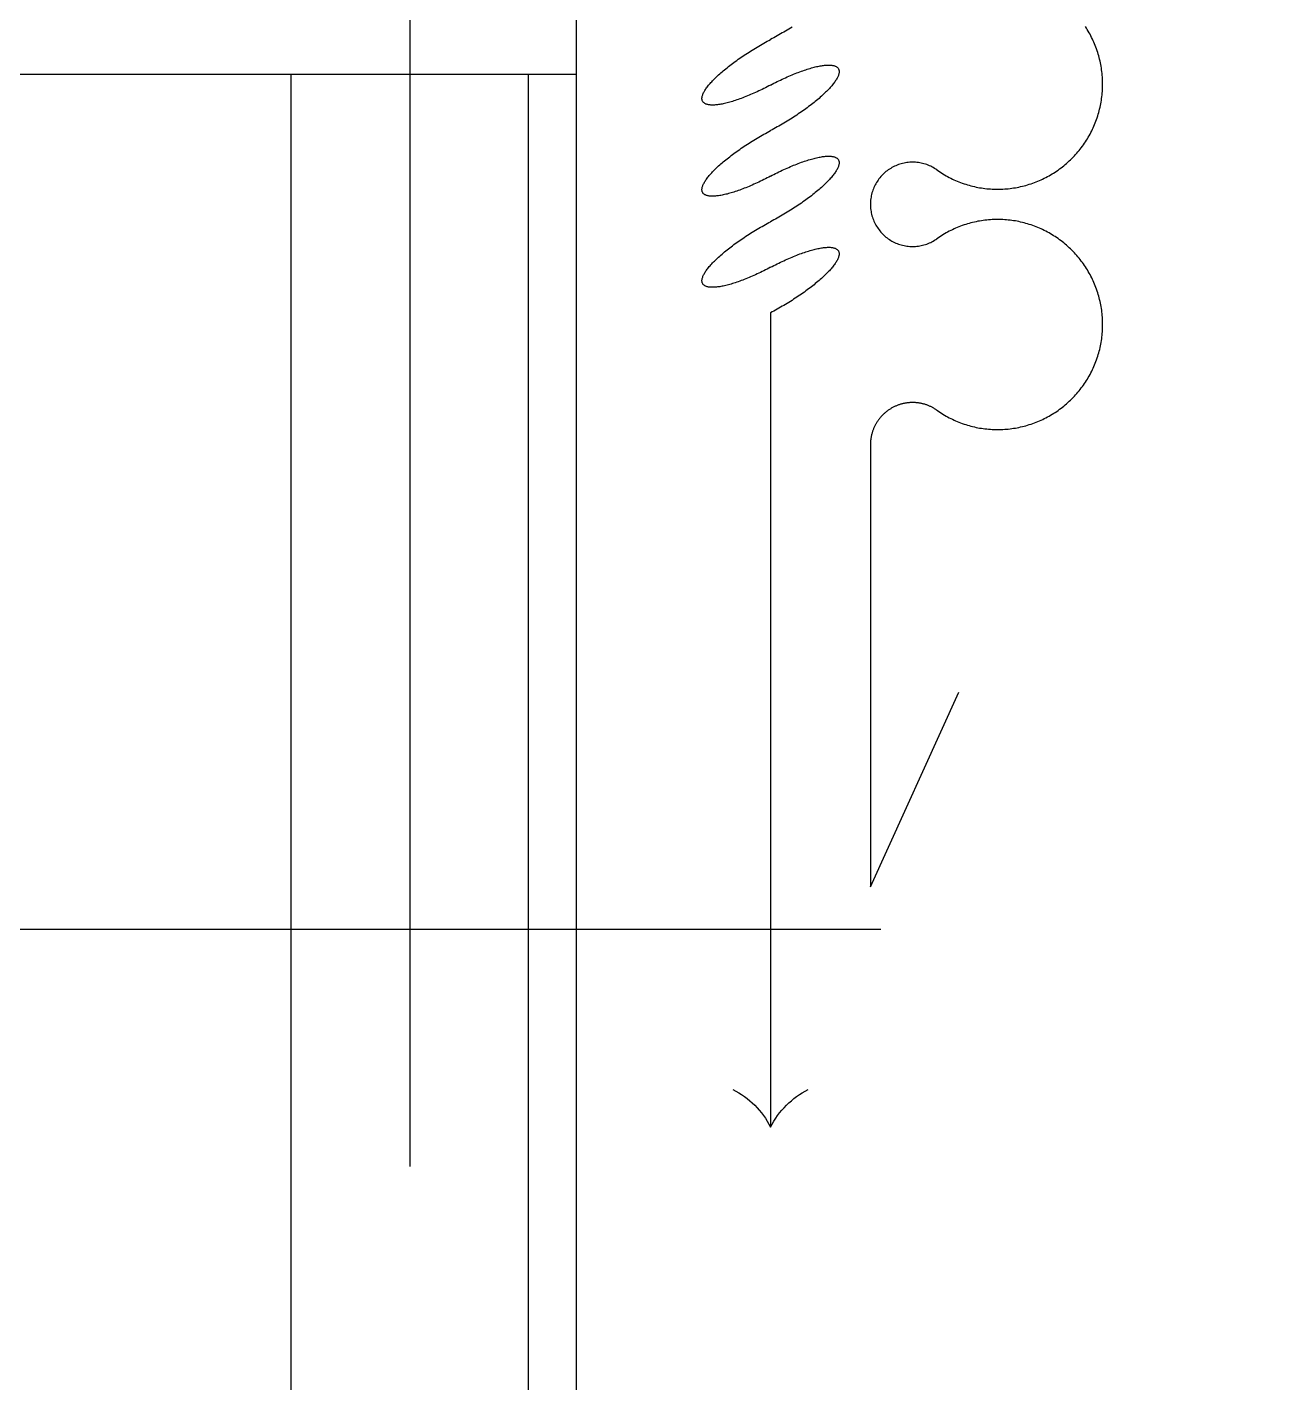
# Model space of a CAD drawing. Header units: millimetres. Extents: x -187744 to 2148, y -49419 to 6550.
# Drawn here: x -8996 to -8732.3, y -12507.1 to -12221.5 of the extents above; entities that cross this region are included whole.
import ezdxf
from ezdxf.enums import TextEntityAlignment as Align

# ---------------------------------------------------------------- set-up
doc = ezdxf.new("R2010")
doc.units = ezdxf.units.MM
doc.header["$LTSCALE"] = 1000
doc.header["$MEASUREMENT"] = 0
for name, pattern in [('DASH', [0.35, 0.25, -0.1]), ('DASHED2', [0.375, 0.25, -0.125]), ('M-CENTER', [1.8, 1.2, -0.2, 0.2, -0.2])]:
    doc.linetypes.add(name, pattern=pattern)
for name, color, linetype in [('0w-梁1', 4, 'DASHED2'), ('AXIS_TEXT', 50, 'Continuous'), ('B1建筑尺寸', 7, 'Continuous'), ('DOOR', 60, 'Continuous'), ('DOTE', 138, 'M-CENTER'), ('DS-FINISH', 20, 'Continuous'), ('FC-FLOOR', 138, 'Continuous'), ('FF-FURNA', 40, 'Continuous'), ('RC-FIN', 30, 'Continuous')]:
    doc.layers.add(name, color=color, linetype=linetype)
doc.styles.add('COMPLEX', font='COMPLEX')

# ---------------------------------------------------------------- blocks, each defined once
blk = doc.blocks.new('DRAPES2')
for p, q in [((0, 0), (81.978791, 37.28843)), ((186.315455, 0), (0, 0))]:
    blk.add_line(p, q)
at = {"linetype": 'ByBlock'}
for points in [[(200.81, 27.9994, 0), (200.379, 28.6203, 0), (199.958, 29.2484, 0), (199.549, 29.8837, 0), (199.15, 30.5258, 0), (198.762, 31.1747, 0), (198.385, 31.8301, 0), (198.02, 32.4918, 0), (197.666, 33.1597, 0), (197.324, 33.8335, 0), (196.993, 34.5131, 0), (196.673, 35.1983, 0), (196.366, 35.8887, 0), (196.07, 36.5844, 0), (195.786, 37.285, 0), (195.514, 37.9903, 0), (195.255, 38.7002, 0), (195.007, 39.4144, 0), (194.772, 40.1327, 0), (194.549, 40.855, 0), (194.338, 41.5809, 0), (194.14, 42.3104, 0), (193.954, 43.0431, 0), (193.781, 43.7789, 0), (193.62, 44.5175, 0), (193.472, 45.2588, 0), (193.337, 46.0025, 0), (193.215, 46.7484, 0), (193.105, 47.4963, 0), (193.008, 48.2459, 0), (192.924, 48.9971, 0), (192.852, 49.7496, 0), (192.794, 50.5033, 0), (192.748, 51.2578, 0), (192.716, 52.013, 0), (192.696, 52.7686, 0), (192.689, 53.5245, 0), (192.695, 54.2803, 0), (192.714, 55.036, 0), (192.746, 55.7912, 0), (192.79, 56.5458, 0), (192.848, 57.2995, 0), (192.918, 58.0521, 0), (193.002, 58.8034, 0), (193.098, 59.5531, 0), (193.207, 60.3011, 0), (193.328, 61.0472, 0), (193.463, 61.791, 0), (193.61, 62.5325, 0), (193.77, 63.2713, 0), (193.942, 64.0073, 0), (194.127, 64.7402, 0), (194.324, 65.4699, 0), (194.534, 66.1961, 0), (194.756, 66.9186, 0), (194.991, 67.6372, 0), (195.238, 68.3517, 0), (195.496, 69.0619, 0), (195.767, 69.7675, 0), (196.05, 70.4684, 0), (196.345, 71.1644, 0), (196.652, 71.8553, 0), (196.971, 72.5408, 0), (197.301, 73.2207, 0), (197.643, 73.895, 0), (197.996, 74.5633, 0), (198.36, 75.2254, 0), (198.736, 75.8813, 0), (199.123, 76.5306, 0), (199.521, 77.1732, 0), (199.93, 77.8089, 0), (200.35, 78.4376, 0), (200.78, 79.059, 0), (201.221, 79.6729, 0), (201.673, 80.2792, 0), (202.134, 80.8777, 0), (202.606, 81.4683, 0), (203.088, 82.0507, 0), (203.58, 82.6248, 0), (204.081, 83.1904, 0), (204.592, 83.7474, 0), (205.113, 84.2955, 0), (205.643, 84.8347, 0), (206.181, 85.3648, 0), (206.729, 85.8855, 0), (207.286, 86.3969, 0), (207.851, 86.8986, 0), (208.425, 87.3907, 0), (209.007, 87.8728, 0), (209.598, 88.3449, 0), (210.196, 88.8069, 0), (210.802, 89.2586, 0), (211.416, 89.6999, 0), (212.037, 90.1307, 0), (212.665, 90.5507, 0), (213.301, 90.96, 0), (213.943, 91.3584, 0), (214.592, 91.7457, 0), (215.248, 92.1219, 0), (215.91, 92.4868, 0), (216.578, 92.8404, 0), (217.252, 93.1825, 0), (217.932, 93.513, 0), (218.617, 93.8319, 0), (219.308, 94.1391, 0), (220.004, 94.4343, 0), (220.705, 94.7177, 0), (221.41, 94.9891, 0), (222.12, 95.2483, 0), (222.834, 95.4954, 0), (223.553, 95.7303, 0), (224.275, 95.9529, 0), (225.001, 96.163, 0), (225.731, 96.3608, 0), (226.464, 96.5461, 0), (227.2, 96.7188, 0), (227.938, 96.8789, 0), (228.68, 97.0264, 0), (229.424, 97.1612, 0), (230.17, 97.2833, 0), (230.918, 97.3926, 0), (231.667, 97.4891, 0), (232.419, 97.5728, 0), (233.171, 97.6437, 0), (233.925, 97.7017, 0), (234.679, 97.7468, 0), (235.435, 97.779, 0), (236.19, 97.7984, 0), (236.946, 97.8048, 0)], [(236.946, 97.8048, 0), (237.702, 97.7983, 0), (238.458, 97.7789, 0), (239.213, 97.7465, 0), (239.967, 97.7013, 0), (240.721, 97.6433, 0), (241.473, 97.5723, 0), (242.225, 97.4885, 0), (242.974, 97.3919, 0), (243.722, 97.2825, 0), (244.468, 97.1603, 0), (245.212, 97.0254, 0), (245.953, 96.8779, 0), (246.692, 96.7177, 0), (247.428, 96.5449, 0), (248.161, 96.3595, 0), (248.89, 96.1617, 0), (249.616, 95.9514, 0), (250.339, 95.7288, 0), (251.057, 95.4938, 0), (251.772, 95.2466, 0), (252.482, 94.9873, 0), (253.187, 94.7159, 0), (253.888, 94.4324, 0), (254.584, 94.137, 0), (255.274, 93.8298, 0), (255.96, 93.5109, 0), (256.639, 93.1802, 0), (257.313, 92.8381, 0), (257.981, 92.4844, 0), (258.643, 92.1194, 0), (259.299, 91.7431, 0), (259.948, 91.3557, 0), (260.59, 90.9573, 0), (261.226, 90.548, 0), (261.854, 90.1278, 0), (262.475, 89.697, 0), (263.089, 89.2557, 0), (263.695, 88.8039, 0), (264.293, 88.3418, 0), (264.884, 87.8696, 0), (265.466, 87.3874, 0), (266.039, 86.8953, 0), (266.605, 86.3935, 0), (267.161, 85.8821, 0), (267.709, 85.3613, 0), (268.248, 84.8311, 0), (268.778, 84.2919, 0), (269.298, 83.7437, 0), (269.809, 83.1867, 0), (270.311, 82.621, 0), (270.802, 82.0469, 0), (271.284, 81.4644, 0), (271.756, 80.8738, 0), (272.217, 80.2752, 0), (272.669, 79.6688, 0), (273.11, 79.0548, 0), (273.54, 78.4334, 0), (273.96, 77.8047, 0), (274.368, 77.1689, 0), (274.766, 76.5263, 0), (275.153, 75.8769, 0), (275.529, 75.221, 0), (275.894, 74.5588, 0), (276.247, 73.8905, 0), (276.588, 73.2162, 0), (276.919, 72.5362, 0), (277.237, 71.8507, 0), (277.544, 71.1598, 0), (277.839, 70.4638, 0), (278.121, 69.7628, 0), (278.392, 69.0572, 0), (278.651, 68.347, 0), (278.898, 67.6324, 0), (279.132, 66.9138, 0), (279.354, 66.1913, 0), (279.564, 65.4651, 0), (279.761, 64.7354, 0), (279.946, 64.0024, 0), (280.118, 63.2664, 0), (280.278, 62.5275, 0), (280.425, 61.7861, 0), (280.559, 61.0422, 0), (280.681, 60.2962, 0), (280.79, 59.5482, 0), (280.886, 58.7984, 0), (280.969, 58.0471, 0), (281.039, 57.2945, 0), (281.097, 56.5408, 0), (281.142, 55.7862, 0), (281.173, 55.031, 0), (281.192, 54.2753, 0), (281.198, 53.5194, 0), (281.191, 52.7636, 0), (281.171, 52.0079, 0), (281.139, 51.2528, 0), (281.093, 50.4982, 0), (281.034, 49.7446, 0), (280.963, 48.9921, 0), (280.879, 48.2409, 0), (280.781, 47.4913, 0), (280.672, 46.7434, 0), (280.549, 45.9975, 0), (280.414, 45.2539, 0), (280.266, 44.5126, 0), (280.105, 43.774, 0), (279.932, 43.0382, 0), (279.746, 42.3055, 0), (279.548, 41.5761, 0), (279.337, 40.8502, 0), (279.114, 40.1279, 0), (278.878, 39.4096, 0), (278.631, 38.6955, 0), (278.371, 37.9856, 0), (278.099, 37.2803, 0), (277.815, 36.5797, 0), (277.519, 35.8841, 0), (277.212, 35.1937, 0), (276.892, 34.5086, 0), (276.561, 33.829, 0), (276.219, 33.1552, 0), (275.864, 32.4874, 0), (275.499, 31.8257, 0), (275.122, 31.1703, 0), (274.735, 30.5215, 0), (274.336, 29.8794, 0), (273.926, 29.2442, 0), (273.505, 28.6161, 0), (273.074, 27.9953, 0)], [(302.06, 27.9936, 0), (301.629, 28.6145, 0), (301.208, 29.2427, 0), (300.799, 29.8779, 0), (300.4, 30.5201, 0), (300.012, 31.1689, 0), (299.635, 31.8243, 0), (299.27, 32.4861, 0), (298.916, 33.154, 0), (298.574, 33.8278, 0), (298.243, 34.5074, 0), (297.923, 35.1925, 0), (297.616, 35.883, 0), (297.32, 36.5786, 0), (297.036, 37.2792, 0), (296.764, 37.9846, 0), (296.505, 38.6944, 0), (296.257, 39.4086, 0), (296.022, 40.127, 0), (295.799, 40.8492, 0), (295.588, 41.5752, 0), (295.39, 42.3046, 0), (295.204, 43.0373, 0), (295.031, 43.7731, 0), (294.87, 44.5118, 0), (294.722, 45.253, 0), (294.587, 45.9967, 0), (294.465, 46.7426, 0), (294.355, 47.4905, 0), (294.258, 48.2402, 0), (294.174, 48.9914, 0), (294.102, 49.7439, 0), (294.044, 50.4975, 0), (293.998, 51.252, 0), (293.966, 52.0072, 0), (293.946, 52.7628, 0), (293.939, 53.5187, 0), (293.945, 54.2746, 0), (293.964, 55.0302, 0), (293.996, 55.7855, 0), (294.04, 56.54, 0), (294.098, 57.2937, 0), (294.168, 58.0463, 0), (294.252, 58.7976, 0), (294.348, 59.5474, 0), (294.457, 60.2954, 0), (294.578, 61.0414, 0), (294.713, 61.7853, 0), (294.86, 62.5267, 0), (295.02, 63.2655, 0), (295.192, 64.0015, 0), (295.377, 64.7345, 0), (295.574, 65.4641, 0), (295.784, 66.1903, 0), (296.006, 66.9128, 0), (296.241, 67.6314, 0), (296.488, 68.3459, 0), (296.746, 69.0561, 0), (297.017, 69.7618, 0), (297.3, 70.4627, 0), (297.595, 71.1587, 0), (297.902, 71.8495, 0), (298.221, 72.535, 0), (298.551, 73.215, 0), (298.893, 73.8892, 0), (299.246, 74.5575, 0), (299.61, 75.2197, 0), (299.986, 75.8755, 0), (300.373, 76.5248, 0), (300.771, 77.1674, 0), (301.18, 77.8032, 0), (301.6, 78.4318, 0), (302.03, 79.0532, 0), (302.471, 79.6671, 0), (302.923, 80.2735, 0), (303.384, 80.872, 0), (303.856, 81.4625, 0), (304.338, 82.0449, 0), (304.83, 82.619, 0), (305.331, 83.1846, 0), (305.842, 83.7416, 0), (306.363, 84.2898, 0), (306.893, 84.8289, 0), (307.431, 85.359, 0), (307.979, 85.8798, 0), (308.536, 86.3911, 0), (309.101, 86.8929, 0), (309.675, 87.3849, 0), (310.257, 87.867, 0), (310.848, 88.3392, 0), (311.446, 88.8012, 0), (312.052, 89.2529, 0), (312.666, 89.6942, 0), (313.287, 90.1249, 0), (313.915, 90.545, 0), (314.551, 90.9542, 0), (315.193, 91.3526, 0), (315.842, 91.7399, 0), (316.498, 92.1161, 0), (317.16, 92.481, 0), (317.828, 92.8346, 0), (318.502, 93.1767, 0), (319.182, 93.5073, 0), (319.867, 93.8262, 0), (320.558, 94.1333, 0), (321.254, 94.4286, 0), (321.955, 94.712, 0), (322.66, 94.9833, 0), (323.37, 95.2426, 0), (324.084, 95.4897, 0), (324.803, 95.7245, 0), (325.525, 95.9471, 0), (326.251, 96.1573, 0), (326.981, 96.355, 0), (327.714, 96.5403, 0), (328.45, 96.713, 0), (329.188, 96.8731, 0), (329.93, 97.0206, 0), (330.674, 97.1554, 0), (331.42, 97.2775, 0), (332.168, 97.3868, 0), (332.917, 97.4834, 0), (333.669, 97.5671, 0), (334.421, 97.6379, 0), (335.175, 97.6959, 0), (335.929, 97.741, 0), (336.685, 97.7733, 0), (337.44, 97.7926, 0), (338.196, 97.799, 0)], [(338.196, 97.799, 0), (338.952, 97.7925, 0), (339.708, 97.7731, 0), (340.463, 97.7408, 0), (341.217, 97.6956, 0), (341.971, 97.6375, 0), (342.723, 97.5665, 0), (343.475, 97.4827, 0), (344.224, 97.3861, 0), (344.972, 97.2767, 0), (345.718, 97.1546, 0), (346.462, 97.0197, 0), (347.203, 96.8721, 0), (347.942, 96.7119, 0), (348.678, 96.5391, 0), (349.411, 96.3538, 0), (350.14, 96.1559, 0), (350.866, 95.9457, 0), (351.589, 95.723, 0), (352.307, 95.4881, 0), (353.022, 95.2409, 0), (353.732, 94.9815, 0), (354.437, 94.7101, 0), (355.138, 94.4267, 0), (355.834, 94.1313, 0), (356.524, 93.8241, 0), (357.21, 93.5051, 0), (357.889, 93.1745, 0), (358.563, 92.8323, 0), (359.231, 92.4787, 0), (359.893, 92.1136, 0), (360.549, 91.7374, 0), (361.198, 91.35, 0), (361.84, 90.9516, 0), (362.476, 90.5422, 0)], [(200.81, 27.9994, 0), (200.983, 27.7503, 0), (201.151, 27.4984, 0), (201.316, 27.2436, 0), (201.476, 26.986, 0), (201.631, 26.7257, 0), (201.782, 26.4628, 0), (201.929, 26.1974, 0), (202.071, 25.9295, 0), (202.208, 25.6592, 0), (202.341, 25.3867, 0), (202.469, 25.1118, 0), (202.592, 24.8349, 0), (202.711, 24.5559, 0), (202.825, 24.2748, 0), (202.934, 23.9919, 0), (203.038, 23.7072, 0), (203.137, 23.4207, 0), (203.232, 23.1326, 0), (203.321, 22.8429, 0), (203.406, 22.5517, 0), (203.485, 22.2591, 0), (203.56, 21.9652, 0), (203.629, 21.6701, 0), (203.694, 21.3738, 0), (203.753, 21.0765, 0), (203.807, 20.7782, 0), (203.856, 20.479, 0), (203.9, 20.179, 0), (203.939, 19.8784, 0), (203.973, 19.577, 0), (204.002, 19.2752, 0), (204.025, 18.9729, 0), (204.043, 18.6703, 0), (204.057, 18.3674, 0), (204.065, 18.0643, 0), (204.067, 17.7611, 0), (204.065, 17.4579, 0), (204.057, 17.1548, 0), (204.045, 16.8519, 0), (204.027, 16.5492, 0), (204.003, 16.2469, 0), (203.975, 15.945, 0), (203.942, 15.6437, 0), (203.903, 15.343, 0), (203.86, 15.0429, 0), (203.811, 14.7437, 0), (203.757, 14.4453, 0), (203.698, 14.1479, 0), (203.634, 13.8516, 0), (203.565, 13.5564, 0), (203.49, 13.2624, 0), (203.411, 12.9697, 0), (203.327, 12.6784, 0), (203.238, 12.3886, 0), (203.144, 12.1004, 0), (203.045, 11.8138, 0), (202.941, 11.5289, 0), (202.832, 11.2459, 0), (202.719, 10.9648, 0), (202.601, 10.6856, 0), (202.478, 10.4085, 0), (202.35, 10.1335, 0), (202.217, 9.8608, 0), (202.08, 9.59036, 0), (201.939, 9.32231, 0), (201.792, 9.05671, 0), (201.642, 8.79365, 0), (201.486, 8.5332, 0), (201.327, 8.27545, 0), (201.163, 8.02045, 0), (200.994, 7.7683, 0), (200.822, 7.51906, 0), (200.645, 7.2728, 0), (200.464, 7.0296, 0), (200.279, 6.78953, 0), (200.089, 6.55266, 0), (199.896, 6.31905, 0), (199.699, 6.08878, 0), (199.498, 5.86191, 0), (199.293, 5.63851, 0), (199.084, 5.41864, 0), (198.871, 5.20237, 0), (198.655, 4.98976, 0), (198.436, 4.78088, 0), (198.212, 4.57578, 0), (197.985, 4.37452, 0), (197.755, 4.17716, 0), (197.522, 3.98377, 0), (197.285, 3.79439, 0), (197.045, 3.60908, 0), (196.802, 3.4279, 0), (196.556, 3.2509, 0), (196.307, 3.07813, 0), (196.055, 2.90963, 0), (195.8, 2.74547, 0), (195.542, 2.58569, 0), (195.282, 2.43033, 0), (195.019, 2.27944, 0), (194.753, 2.13306, 0), (194.485, 1.99124, 0), (194.215, 1.85402, 0), (193.942, 1.72144, 0), (193.667, 1.59353, 0), (193.39, 1.47034, 0), (193.111, 1.35189, 0), (192.83, 1.23823, 0), (192.547, 1.12939, 0), (192.262, 1.0254, 0), (191.976, 0.926286, 0), (191.687, 0.832081, 0), (191.398, 0.742812, 0), (191.106, 0.658506, 0), (190.814, 0.579185, 0), (190.52, 0.504875, 0), (190.225, 0.435596, 0), (189.928, 0.371369, 0), (189.631, 0.312212, 0), (189.333, 0.258142, 0), (189.034, 0.209176, 0), (188.734, 0.165328, 0), (188.433, 0.12661, 0), (188.131, 0.093035, 0), (187.83, 0.06461, 0), (187.527, 0.041346, 0), (187.225, 0.023248, 0), (186.922, 0.010322, 0), (186.619, 0.002572, 0), (186.315, 0, 0)], [(302.06, 27.9936, 0), (302.401, 27.4926, 0), (302.726, 26.9802, 0), (303.032, 26.4571, 0), (303.321, 25.9238, 0), (303.591, 25.3809, 0), (303.842, 24.8291, 0), (304.075, 24.2691, 0), (304.288, 23.7014, 0), (304.482, 23.1268, 0), (304.656, 22.546, 0), (304.81, 21.9595, 0), (304.944, 21.3681, 0), (305.057, 20.7724, 0), (305.15, 20.1733, 0), (305.223, 19.5713, 0), (305.275, 18.9672, 0), (305.307, 18.3616, 0), (305.317, 17.7553, 0), (305.307, 17.1491, 0), (305.277, 16.5435, 0), (305.225, 15.9393, 0), (305.153, 15.3372, 0), (305.061, 14.7379, 0), (304.948, 14.1422, 0), (304.815, 13.5506, 0), (304.661, 12.9639, 0), (304.488, 12.3829, 0), (304.295, 11.808, 0), (304.082, 11.2401, 0), (303.851, 10.6798, 0), (303.6, 10.1278, 0), (303.33, 9.5846, 0), (303.042, 9.05095, 0), (302.736, 8.52744, 0), (302.413, 8.01469, 0), (302.072, 7.5133, 0), (301.714, 7.02384, 0), (301.339, 6.5469, 0), (300.949, 6.08302, 0), (300.543, 5.63275, 0), (300.121, 5.19661, 0), (299.686, 4.77512, 0), (299.235, 4.36876, 0), (298.772, 3.97801, 0), (298.295, 3.60332, 0), (297.806, 3.24514, 0), (297.305, 2.90388, 0), (296.792, 2.57993, 0), (296.269, 2.27368, 0), (295.735, 1.98549, 0), (295.192, 1.71568, 0), (294.64, 1.46458, 0), (294.08, 1.23247, 0), (293.512, 1.01964, 0), (292.937, 0.826322, 0), (292.356, 0.652746, 0), (291.77, 0.499115, 0), (291.178, 0.365609, 0), (290.583, 0.252383, 0), (289.984, 0.159569, 0), (289.381, 0.087275, 0), (288.777, 0.035586, 0), (288.172, 0.004563, 0), (287.565, -0.00576, 0), (286.959, 0.004632, 0), (286.354, 0.035724, 0), (285.749, 0.087482, 0), (285.147, 0.159844, 0), (284.548, 0.252726, 0), (283.953, 0.36602, 0), (283.361, 0.499594, 0), (282.774, 0.653291, 0), (282.194, 0.826933, 0), (281.619, 1.02032, 0), (281.051, 1.23322, 0), (280.491, 1.46538, 0), (279.939, 1.71655, 0), (279.396, 1.98641, 0), (278.863, 2.27467, 0), (278.339, 2.58098, 0), (277.827, 2.90498, 0), (277.325, 3.2463, 0), (276.836, 3.60454, 0), (276.36, 3.97928, 0), (275.896, 4.37009, 0), (275.446, 4.7765, 0), (275.01, 5.19804, 0), (274.589, 5.63422, 0), (274.183, 6.08454, 0), (273.792, 6.54846, 0), (273.418, 7.02545, 0), (273.06, 7.51495, 0), (272.719, 8.01638, 0), (272.395, 8.52917, 0), (272.09, 9.05271, 0), (271.802, 9.5864, 0), (271.532, 10.1296, 0), (271.281, 10.6817, 0), (271.05, 11.242, 0), (270.837, 11.8099, 0), (270.644, 12.3848, 0), (270.471, 12.9659, 0), (270.318, 13.5526, 0), (270.185, 14.1441, 0), (270.072, 14.7399, 0), (269.979, 15.3392, 0), (269.908, 15.9413, 0), (269.856, 16.5455, 0), (269.826, 17.1511, 0), (269.816, 17.7574, 0), (269.826, 18.3636, 0), (269.858, 18.9692, 0), (269.91, 19.5733, 0), (269.983, 20.1753, 0), (270.076, 20.7744, 0), (270.19, 21.37, 0), (270.324, 21.9614, 0), (270.478, 22.5479, 0), (270.652, 23.1288, 0), (270.846, 23.7033, 0), (271.059, 24.271, 0), (271.291, 24.831, 0), (271.543, 25.3827, 0), (271.813, 25.9256, 0), (272.102, 26.4588, 0), (272.408, 26.982, 0), (272.733, 27.4943, 0), (273.074, 27.9953, 0)]]:
    blk.add_polyline3d(points, dxfattribs=at)
blk = doc.blocks.new('06BDR-PR2')
blk.add_line((343.05278, 0), (0, 0))
for points in [[(362.246, 0, 0), (362.617, 0.70889, 0), (362.983, 1.41736, 0), (363.343, 2.12497, 0), (363.696, 2.8313, 0), (364.042, 3.53593, 0), (364.382, 4.23843, 0), (364.714, 4.93837, 0), (365.04, 5.63534, 0), (365.357, 6.32892, 0), (365.668, 7.01868, 0), (365.97, 7.70421, 0), (366.264, 8.38511, 0), (366.55, 9.06095, 0), (366.828, 9.73134, 0), (367.097, 10.3959, 0), (367.358, 11.0541, 0), (367.609, 11.7057, 0), (367.852, 12.3503, 0), (368.085, 12.9874, 0), (368.309, 13.6167, 0), (368.524, 14.2378, 0), (368.729, 14.8503, 0), (368.925, 15.4538, 0), (369.11, 16.0481, 0), (369.286, 16.6327, 0), (369.452, 17.2073, 0), (369.607, 17.7715, 0), (369.753, 18.325, 0), (369.888, 18.8674, 0), (370.012, 19.3985, 0), (370.127, 19.9179, 0), (370.23, 20.4254, 0), (370.323, 20.9205, 0), (370.406, 21.403, 0), (370.478, 21.8726, 0), (370.539, 22.329, 0), (370.589, 22.772, 0), (370.628, 23.2013, 0), (370.657, 23.6166, 0), (370.675, 24.0177, 0), (370.682, 24.4043, 0), (370.678, 24.7762, 0), (370.663, 25.1332, 0), (370.637, 25.475, 0), (370.601, 25.8015, 0), (370.553, 26.1125, 0), (370.495, 26.4077, 0), (370.426, 26.687, 0), (370.347, 26.9503, 0), (370.257, 27.1973, 0), (370.156, 27.4279, 0), (370.044, 27.642, 0), (369.923, 27.8395, 0), (369.79, 28.0201, 0), (369.648, 28.1839, 0), (369.495, 28.3308, 0), (369.332, 28.4605, 0), (369.159, 28.5732, 0), (368.976, 28.6686, 0), (368.783, 28.7467, 0), (368.581, 28.8075, 0), (368.369, 28.851, 0), (368.147, 28.8771, 0), (367.916, 28.8858, 0), (367.676, 28.8771, 0), (367.427, 28.851, 0), (367.169, 28.8075, 0), (366.902, 28.7467, 0), (366.627, 28.6686, 0), (366.343, 28.5732, 0), (366.051, 28.4605, 0), (365.751, 28.3308, 0), (365.443, 28.1839, 0), (365.127, 28.0201, 0), (364.804, 27.8395, 0), (364.473, 27.642, 0), (364.135, 27.4279, 0), (363.791, 27.1973, 0), (363.439, 26.9503, 0), (363.082, 26.687, 0), (362.717, 26.4077, 0), (362.347, 26.1125, 0), (361.971, 25.8015, 0), (361.59, 25.475, 0), (361.203, 25.1332, 0), (360.811, 24.7762, 0), (360.413, 24.4043, 0), (360.012, 24.0177, 0), (359.606, 23.6166, 0), (359.195, 23.2013, 0), (358.781, 22.772, 0), (358.363, 22.329, 0), (357.941, 21.8726, 0), (357.517, 21.403, 0), (357.089, 20.9205, 0), (356.659, 20.4254, 0), (356.226, 19.9179, 0), (355.791, 19.3985, 0), (355.355, 18.8674, 0), (354.916, 18.325, 0), (354.477, 17.7715, 0), (354.036, 17.2073, 0), (353.594, 16.6327, 0), (353.152, 16.0481, 0), (352.709, 15.4538, 0), (352.267, 14.8503, 0), (351.825, 14.2378, 0), (351.383, 13.6167, 0), (350.942, 12.9874, 0), (350.502, 12.3503, 0), (350.063, 11.7057, 0), (349.626, 11.0541, 0), (349.19, 10.3959, 0), (348.757, 9.73134, 0), (348.326, 9.06095, 0), (347.898, 8.38511, 0), (347.472, 7.70421, 0), (347.05, 7.01868, 0), (346.631, 6.32892, 0), (346.216, 5.63534, 0), (345.804, 4.93837, 0), (345.397, 4.23843, 0), (344.994, 3.53593, 0), (344.595, 2.8313, 0), (344.202, 2.12497, 0), (343.813, 1.41736, 0), (343.43, 0.70889, 0), (343.053, 0, 0)], [(400.631, 0, 0), (401.003, 0.70889, 0), (401.369, 1.41736, 0), (401.728, 2.12497, 0), (402.081, 2.8313, 0), (402.428, 3.53593, 0), (402.767, 4.23843, 0), (403.1, 4.93837, 0), (403.425, 5.63534, 0), (403.743, 6.32892, 0), (404.053, 7.01868, 0), (404.355, 7.70421, 0), (404.65, 8.38511, 0), (404.936, 9.06095, 0), (405.214, 9.73134, 0), (405.483, 10.3959, 0), (405.743, 11.0541, 0), (405.995, 11.7057, 0), (406.237, 12.3503, 0), (406.471, 12.9874, 0), (406.695, 13.6167, 0), (406.91, 14.2378, 0), (407.115, 14.8503, 0), (407.31, 15.4538, 0), (407.496, 16.0481, 0), (407.672, 16.6327, 0), (407.837, 17.2073, 0), (407.993, 17.7715, 0), (408.138, 18.325, 0), (408.273, 18.8674, 0), (408.398, 19.3985, 0), (408.512, 19.9179, 0), (408.616, 20.4254, 0), (408.709, 20.9205, 0), (408.791, 21.403, 0), (408.863, 21.8726, 0), (408.924, 22.329, 0), (408.974, 22.772, 0), (409.014, 23.2013, 0), (409.043, 23.6166, 0), (409.06, 24.0177, 0), (409.067, 24.4043, 0), (409.063, 24.7762, 0), (409.048, 25.1332, 0), (409.023, 25.475, 0), (408.986, 25.8015, 0), (408.939, 26.1125, 0), (408.881, 26.4077, 0), (408.812, 26.687, 0), (408.732, 26.9503, 0), (408.642, 27.1973, 0), (408.541, 27.4279, 0), (408.43, 27.642, 0), (408.308, 27.8395, 0), (408.176, 28.0201, 0), (408.033, 28.1839, 0), (407.881, 28.3308, 0), (407.718, 28.4605, 0), (407.545, 28.5732, 0), (407.362, 28.6686, 0), (407.169, 28.7467, 0), (406.966, 28.8075, 0), (406.754, 28.851, 0), (406.533, 28.8771, 0), (406.302, 28.8858, 0), (406.062, 28.8771, 0), (405.812, 28.851, 0), (405.554, 28.8075, 0), (405.288, 28.7467, 0), (405.012, 28.6686, 0), (404.728, 28.5732, 0), (404.436, 28.4605, 0), (404.136, 28.3308, 0), (403.828, 28.1839, 0), (403.512, 28.0201, 0), (403.189, 27.8395, 0), (402.859, 27.642, 0), (402.521, 27.4279, 0), (402.176, 27.1973, 0), (401.825, 26.9503, 0), (401.467, 26.687, 0), (401.103, 26.4077, 0), (400.733, 26.1125, 0), (400.357, 25.8015, 0), (399.975, 25.475, 0), (399.588, 25.1332, 0), (399.196, 24.7762, 0), (398.799, 24.4043, 0), (398.397, 24.0177, 0), (397.991, 23.6166, 0), (397.581, 23.2013, 0), (397.166, 22.772, 0), (396.748, 22.329, 0), (396.327, 21.8726, 0), (395.902, 21.403, 0), (395.475, 20.9205, 0), (395.044, 20.4254, 0), (394.612, 19.9179, 0), (394.177, 19.3985, 0), (393.74, 18.8674, 0), (393.302, 18.325, 0), (392.862, 17.7715, 0), (392.421, 17.2073, 0), (391.98, 16.6327, 0), (391.538, 16.0481, 0), (391.095, 15.4538, 0), (390.652, 14.8503, 0), (390.21, 14.2378, 0), (389.768, 13.6167, 0), (389.327, 12.9874, 0), (388.887, 12.3503, 0), (388.448, 11.7057, 0), (388.011, 11.0541, 0), (387.576, 10.3959, 0), (387.143, 9.73134, 0), (386.712, 9.06095, 0), (386.283, 8.38511, 0), (385.858, 7.70421, 0), (385.436, 7.01868, 0), (385.017, 6.32892, 0), (384.601, 5.63534, 0), (384.19, 4.93837, 0), (383.782, 4.23843, 0), (383.379, 3.53593, 0), (382.981, 2.8313, 0), (382.588, 2.12497, 0), (382.199, 1.41736, 0), (381.816, 0.70889, 0), (381.438, 0, 0)], [(439.017, 0, 0), (439.389, 0.70889, 0), (439.754, 1.41736, 0), (440.114, 2.12497, 0), (440.467, 2.8313, 0), (440.814, 3.53593, 0), (441.153, 4.23843, 0), (441.486, 4.93837, 0), (441.811, 5.63534, 0), (442.129, 6.32892, 0), (442.439, 7.01868, 0), (442.741, 7.70421, 0), (443.035, 8.38511, 0), (443.321, 9.06095, 0), (443.599, 9.73134, 0), (443.868, 10.3959, 0), (444.129, 11.0541, 0), (444.38, 11.7057, 0), (444.623, 12.3503, 0), (444.856, 12.9874, 0), (445.081, 13.6167, 0), (445.295, 14.2378, 0), (445.5, 14.8503, 0), (445.696, 15.4538, 0), (445.881, 16.0481, 0), (446.057, 16.6327, 0), (446.223, 17.2073, 0), (446.378, 17.7715, 0), (446.524, 18.325, 0), (446.659, 18.8674, 0), (446.784, 19.3985, 0), (446.898, 19.9179, 0), (447.001, 20.4254, 0), (447.095, 20.9205, 0), (447.177, 21.403, 0), (447.249, 21.8726, 0), (447.31, 22.329, 0), (447.36, 22.772, 0), (447.4, 23.2013, 0), (447.428, 23.6166, 0), (447.446, 24.0177, 0), (447.453, 24.4043, 0), (447.449, 24.7762, 0), (447.434, 25.1332, 0), (447.408, 25.475, 0), (447.372, 25.8015, 0), (447.325, 26.1125, 0), (447.266, 26.4077, 0), (447.198, 26.687, 0), (447.118, 26.9503, 0), (447.028, 27.1973, 0), (446.927, 27.4279, 0), (446.816, 27.642, 0), (446.694, 27.8395, 0), (446.562, 28.0201, 0), (446.419, 28.1839, 0), (446.266, 28.3308, 0), (446.103, 28.4605, 0), (445.93, 28.5732, 0), (445.747, 28.6686, 0), (445.554, 28.7467, 0), (445.352, 28.8075, 0), (445.14, 28.851, 0), (444.918, 28.8771, 0), (444.687, 28.8858, 0), (444.447, 28.8771, 0), (444.198, 28.851, 0), (443.94, 28.8075, 0), (443.673, 28.7467, 0), (443.398, 28.6686, 0), (443.114, 28.5732, 0), (442.822, 28.4605, 0), (442.522, 28.3308, 0), (442.214, 28.1839, 0), (441.898, 28.0201, 0), (441.575, 27.8395, 0), (441.244, 27.642, 0), (440.907, 27.4279, 0), (440.562, 27.1973, 0), (440.211, 26.9503, 0), (439.853, 26.687, 0), (439.489, 26.4077, 0), (439.119, 26.1125, 0), (438.743, 25.8015, 0), (438.361, 25.475, 0), (437.974, 25.1332, 0), (437.582, 24.7762, 0), (437.185, 24.4043, 0), (436.783, 24.0177, 0), (436.377, 23.6166, 0), (435.966, 23.2013, 0), (435.552, 22.772, 0), (435.134, 22.329, 0), (434.713, 21.8726, 0), (434.288, 21.403, 0), (433.86, 20.9205, 0), (433.43, 20.4254, 0), (432.997, 19.9179, 0), (432.563, 19.3985, 0), (432.126, 18.8674, 0), (431.688, 18.325, 0), (431.248, 17.7715, 0), (430.807, 17.2073, 0), (430.365, 16.6327, 0), (429.923, 16.0481, 0), (429.481, 15.4538, 0), (429.038, 14.8503, 0), (428.596, 14.2378, 0), (428.154, 13.6167, 0), (427.713, 12.9874, 0), (427.273, 12.3503, 0), (426.834, 11.7057, 0), (426.397, 11.0541, 0), (425.962, 10.3959, 0), (425.528, 9.73134, 0), (425.097, 9.06095, 0), (424.669, 8.38511, 0), (424.244, 7.70421, 0), (423.821, 7.01868, 0), (423.402, 6.32892, 0), (422.987, 5.63534, 0), (422.575, 4.93837, 0), (422.168, 4.23843, 0), (421.765, 3.53593, 0), (421.367, 2.8313, 0), (420.973, 2.12497, 0), (420.585, 1.41736, 0), (420.202, 0.70889, 0), (419.824, 0, 0)], [(463.483, 9.06095, 0), (463.055, 8.38511, 0), (462.629, 7.70421, 0), (462.207, 7.01868, 0), (461.788, 6.32892, 0), (461.372, 5.63534, 0), (460.961, 4.93837, 0), (460.554, 4.23843, 0), (460.151, 3.53593, 0), (459.752, 2.8313, 0), (459.359, 2.12497, 0), (458.97, 1.41736, 0), (458.587, 0.70889, 0), (458.21, 0, 0)], [(362.246, 0, 0), (361.874, -0.70889, 0), (361.508, -1.41736, 0), (361.148, -2.12497, 0), (360.795, -2.8313, 0), (360.449, -3.53593, 0), (360.109, -4.23843, 0), (359.777, -4.93837, 0), (359.452, -5.63534, 0), (359.134, -6.32892, 0), (358.824, -7.01868, 0), (358.521, -7.70421, 0), (358.227, -8.38511, 0), (357.941, -9.06095, 0), (357.663, -9.73134, 0), (357.394, -10.3959, 0), (357.134, -11.0541, 0), (356.882, -11.7057, 0), (356.64, -12.3503, 0), (356.406, -12.9874, 0), (356.182, -13.6167, 0), (355.967, -14.2378, 0), (355.762, -14.8503, 0), (355.567, -15.4538, 0), (355.381, -16.0481, 0), (355.205, -16.6327, 0), (355.04, -17.2073, 0), (354.884, -17.7715, 0), (354.739, -18.325, 0), (354.604, -18.8674, 0), (354.479, -19.3985, 0), (354.365, -19.9179, 0), (354.261, -20.4254, 0), (354.168, -20.9205, 0), (354.085, -21.403, 0), (354.014, -21.8726, 0), (353.953, -22.329, 0), (353.902, -22.772, 0), (353.863, -23.2013, 0), (353.834, -23.6166, 0), (353.817, -24.0177, 0), (353.81, -24.4043, 0), (353.814, -24.7762, 0), (353.828, -25.1332, 0), (353.854, -25.475, 0), (353.891, -25.8015, 0), (353.938, -26.1125, 0), (353.996, -26.4077, 0), (354.065, -26.687, 0), (354.144, -26.9503, 0), (354.235, -27.1973, 0), (354.335, -27.4279, 0), (354.447, -27.642, 0), (354.569, -27.8395, 0), (354.701, -28.0201, 0), (354.843, -28.1839, 0), (354.996, -28.3308, 0), (355.159, -28.4605, 0), (355.332, -28.5732, 0), (355.515, -28.6686, 0), (355.708, -28.7467, 0), (355.91, -28.8075, 0), (356.123, -28.851, 0), (356.344, -28.8771, 0), (356.575, -28.8858, 0), (356.815, -28.8771, 0), (357.064, -28.851, 0), (357.322, -28.8075, 0), (357.589, -28.7467, 0), (357.865, -28.6686, 0), (358.148, -28.5732, 0), (358.44, -28.4605, 0), (358.741, -28.3308, 0), (359.049, -28.1839, 0), (359.364, -28.0201, 0), (359.688, -27.8395, 0), (360.018, -27.642, 0), (360.356, -27.4279, 0), (360.7, -27.1973, 0), (361.052, -26.9503, 0), (361.41, -26.687, 0), (361.774, -26.4077, 0), (362.144, -26.1125, 0), (362.52, -25.8015, 0), (362.901, -25.475, 0), (363.289, -25.1332, 0), (363.681, -24.7762, 0), (364.078, -24.4043, 0), (364.479, -24.0177, 0), (364.886, -23.6166, 0), (365.296, -23.2013, 0), (365.71, -22.772, 0), (366.128, -22.329, 0), (366.55, -21.8726, 0), (366.975, -21.403, 0), (367.402, -20.9205, 0), (367.832, -20.4254, 0), (368.265, -19.9179, 0), (368.7, -19.3985, 0), (369.137, -18.8674, 0), (369.575, -18.325, 0), (370.015, -17.7715, 0), (370.455, -17.2073, 0), (370.897, -16.6327, 0), (371.339, -16.0481, 0), (371.782, -15.4538, 0), (372.224, -14.8503, 0), (372.667, -14.2378, 0), (373.109, -13.6167, 0), (373.55, -12.9874, 0), (373.99, -12.3503, 0), (374.428, -11.7057, 0), (374.866, -11.0541, 0), (375.301, -10.3959, 0), (375.734, -9.73134, 0), (376.165, -9.06095, 0), (376.593, -8.38511, 0), (377.019, -7.70421, 0), (377.441, -7.01868, 0), (377.86, -6.32892, 0), (378.276, -5.63534, 0), (378.687, -4.93837, 0), (379.094, -4.23843, 0), (379.497, -3.53593, 0), (379.896, -2.8313, 0), (380.289, -2.12497, 0), (380.678, -1.41736, 0), (381.061, -0.70889, 0), (381.438, 0, 0)], [(400.631, 0, 0), (400.259, -0.70889, 0), (399.894, -1.41736, 0), (399.534, -2.12497, 0), (399.181, -2.8313, 0), (398.835, -3.53593, 0), (398.495, -4.23843, 0), (398.162, -4.93837, 0), (397.837, -5.63534, 0), (397.519, -6.32892, 0), (397.209, -7.01868, 0), (396.907, -7.70421, 0), (396.613, -8.38511, 0), (396.327, -9.06095, 0), (396.049, -9.73134, 0), (395.78, -10.3959, 0), (395.519, -11.0541, 0), (395.268, -11.7057, 0), (395.025, -12.3503, 0), (394.792, -12.9874, 0), (394.568, -13.6167, 0), (394.353, -14.2378, 0), (394.148, -14.8503, 0), (393.952, -15.4538, 0), (393.767, -16.0481, 0), (393.591, -16.6327, 0), (393.425, -17.2073, 0), (393.27, -17.7715, 0), (393.124, -18.325, 0), (392.989, -18.8674, 0), (392.865, -19.3985, 0), (392.75, -19.9179, 0), (392.647, -20.4254, 0), (392.553, -20.9205, 0), (392.471, -21.403, 0), (392.399, -21.8726, 0), (392.338, -22.329, 0), (392.288, -22.772, 0), (392.249, -23.2013, 0), (392.22, -23.6166, 0), (392.202, -24.0177, 0), (392.195, -24.4043, 0), (392.199, -24.7762, 0), (392.214, -25.1332, 0), (392.24, -25.475, 0), (392.276, -25.8015, 0), (392.324, -26.1125, 0), (392.382, -26.4077, 0), (392.45, -26.687, 0), (392.53, -26.9503, 0), (392.62, -27.1973, 0), (392.721, -27.4279, 0), (392.832, -27.642, 0), (392.954, -27.8395, 0), (393.087, -28.0201, 0), (393.229, -28.1839, 0), (393.382, -28.3308, 0), (393.545, -28.4605, 0), (393.718, -28.5732, 0), (393.901, -28.6686, 0), (394.094, -28.7467, 0), (394.296, -28.8075, 0), (394.508, -28.851, 0), (394.73, -28.8771, 0), (394.961, -28.8858, 0), (395.201, -28.8771, 0), (395.45, -28.851, 0), (395.708, -28.8075, 0), (395.975, -28.7467, 0), (396.25, -28.6686, 0), (396.534, -28.5732, 0), (396.826, -28.4605, 0), (397.126, -28.3308, 0), (397.434, -28.1839, 0), (397.75, -28.0201, 0), (398.073, -27.8395, 0), (398.404, -27.642, 0), (398.741, -27.4279, 0), (399.086, -27.1973, 0), (399.437, -26.9503, 0), (399.795, -26.687, 0), (400.159, -26.4077, 0), (400.529, -26.1125, 0), (400.905, -25.8015, 0), (401.287, -25.475, 0), (401.674, -25.1332, 0), (402.066, -24.7762, 0), (402.463, -24.4043, 0), (402.865, -24.0177, 0), (403.271, -23.6166, 0), (403.682, -23.2013, 0), (404.096, -22.772, 0), (404.514, -22.329, 0), (404.935, -21.8726, 0), (405.36, -21.403, 0), (405.788, -20.9205, 0), (406.218, -20.4254, 0), (406.651, -19.9179, 0), (407.085, -19.3985, 0), (407.522, -18.8674, 0), (407.961, -18.325, 0), (408.4, -17.7715, 0), (408.841, -17.2073, 0), (409.283, -16.6327, 0), (409.725, -16.0481, 0), (410.167, -15.4538, 0), (410.61, -14.8503, 0), (411.052, -14.2378, 0), (411.494, -13.6167, 0), (411.935, -12.9874, 0), (412.375, -12.3503, 0), (412.814, -11.7057, 0), (413.251, -11.0541, 0), (413.687, -10.3959, 0), (414.12, -9.73134, 0), (414.551, -9.06095, 0), (414.979, -8.38511, 0), (415.405, -7.70421, 0), (415.827, -7.01868, 0), (416.246, -6.32892, 0), (416.661, -5.63534, 0), (417.073, -4.93837, 0), (417.48, -4.23843, 0), (417.883, -3.53593, 0), (418.281, -2.8313, 0), (418.675, -2.12497, 0), (419.063, -1.41736, 0), (419.446, -0.70889, 0), (419.824, 0, 0)], [(439.017, 0, 0), (438.645, -0.70889, 0), (438.279, -1.41736, 0), (437.92, -2.12497, 0), (437.567, -2.8313, 0), (437.22, -3.53593, 0), (436.881, -4.23843, 0), (436.548, -4.93837, 0), (436.223, -5.63534, 0), (435.905, -6.32892, 0), (435.595, -7.01868, 0), (435.293, -7.70421, 0), (434.998, -8.38511, 0), (434.712, -9.06095, 0), (434.435, -9.73134, 0), (434.165, -10.3959, 0), (433.905, -11.0541, 0), (433.653, -11.7057, 0), (433.411, -12.3503, 0), (433.177, -12.9874, 0), (432.953, -13.6167, 0), (432.739, -14.2378, 0), (432.533, -14.8503, 0), (432.338, -15.4538, 0), (432.152, -16.0481, 0), (431.977, -16.6327, 0), (431.811, -17.2073, 0), (431.655, -17.7715, 0), (431.51, -18.325, 0), (431.375, -18.8674, 0), (431.25, -19.3985, 0), (431.136, -19.9179, 0), (431.032, -20.4254, 0), (430.939, -20.9205, 0), (430.857, -21.403, 0), (430.785, -21.8726, 0), (430.724, -22.329, 0), (430.674, -22.772, 0), (430.634, -23.2013, 0), (430.606, -23.6166, 0), (430.588, -24.0177, 0), (430.581, -24.4043, 0), (430.585, -24.7762, 0), (430.6, -25.1332, 0), (430.625, -25.475, 0), (430.662, -25.8015, 0), (430.709, -26.1125, 0), (430.767, -26.4077, 0), (430.836, -26.687, 0), (430.916, -26.9503, 0), (431.006, -27.1973, 0), (431.107, -27.4279, 0), (431.218, -27.642, 0), (431.34, -27.8395, 0), (431.472, -28.0201, 0), (431.615, -28.1839, 0), (431.768, -28.3308, 0), (431.93, -28.4605, 0), (432.103, -28.5732, 0), (432.286, -28.6686, 0), (432.479, -28.7467, 0), (432.682, -28.8075, 0), (432.894, -28.851, 0), (433.115, -28.8771, 0), (433.346, -28.8858, 0), (433.586, -28.8771, 0), (433.836, -28.851, 0), (434.094, -28.8075, 0), (434.36, -28.7467, 0), (434.636, -28.6686, 0), (434.92, -28.5732, 0), (435.212, -28.4605, 0), (435.512, -28.3308, 0), (435.82, -28.1839, 0), (436.136, -28.0201, 0), (436.459, -27.8395, 0), (436.789, -27.642, 0), (437.127, -27.4279, 0), (437.472, -27.1973, 0), (437.823, -26.9503, 0), (438.181, -26.687, 0), (438.545, -26.4077, 0), (438.915, -26.1125, 0), (439.291, -25.8015, 0), (439.673, -25.475, 0), (440.06, -25.1332, 0), (440.452, -24.7762, 0), (440.849, -24.4043, 0), (441.251, -24.0177, 0), (441.657, -23.6166, 0), (442.067, -23.2013, 0), (442.482, -22.772, 0), (442.9, -22.329, 0), (443.321, -21.8726, 0), (443.746, -21.403, 0), (444.173, -20.9205, 0), (444.604, -20.4254, 0), (445.036, -19.9179, 0), (445.471, -19.3985, 0), (445.908, -18.8674, 0), (446.346, -18.325, 0), (446.786, -17.7715, 0), (447.227, -17.2073, 0), (447.668, -16.6327, 0), (448.111, -16.0481, 0), (448.553, -15.4538, 0), (448.996, -14.8503, 0), (449.438, -14.2378, 0), (449.88, -13.6167, 0), (450.321, -12.9874, 0), (450.761, -12.3503, 0), (451.2, -11.7057, 0), (451.637, -11.0541, 0), (452.072, -10.3959, 0), (452.505, -9.73134, 0), (452.936, -9.06095, 0), (453.365, -8.38511, 0), (453.79, -7.70421, 0), (454.213, -7.01868, 0), (454.631, -6.32892, 0), (455.047, -5.63534, 0), (455.458, -4.93837, 0), (455.866, -4.23843, 0), (456.269, -3.53593, 0), (456.667, -2.8313, 0), (457.061, -2.12497, 0), (457.449, -1.41736, 0), (457.832, -0.70889, 0), (458.21, 0, 0)]]:
    blk.add_polyline3d(points)
for centre, start, end in [((-16.36278, 32.15112), 296.9730729, 333.1822537), ((-16.36278, -32.15112), 26.8177463, 63.0269271)]:
    blk.add_arc(centre, 36.07541, start, end)
blk = doc.blocks.new('QBLOCK2019073115112111')
at = {"layer": 'DOTE'}
blk.add_line((-6542.88, -1324.86), (6625.81, -1324.86), dxfattribs=at)
at = {"layer": 'AXIS_TEXT', "style": 'COMPLEX', "width": 1.041667}
for p, p2 in [((-5892.06, 5527.78), (-5692.06, 5527.78)), ((-5892.06, 5527.78), (-5692.06, 5527.78)), ((-5192.06, 5527.78), (-4992.06, 5527.78)), ((-5192.06, 5527.78), (-4992.06, 5527.78)), ((-3492.06, 5527.78), (-3292.06, 5527.78)), ((-3492.06, 5527.78), (-3292.06, 5527.78)), ((-2592.06, 5527.78), (-2392.06, 5527.78)), ((-2592.06, 5527.78), (-2392.06, 5527.78)), ((-192.06, 5527.78), (7.94, 5527.78)), ((-192.06, 5527.78), (7.94, 5527.78)), ((2707.94, 5527.78), (2907.94, 5527.78)), ((2707.94, 5527.78), (2907.94, 5527.78)), ((4507.94, 5527.78), (4707.94, 5527.78)), ((4507.94, 5527.78), (4707.94, 5527.78)), ((5507.94, 5527.78), (5707.94, 5527.78)), ((5507.94, 5527.78), (5707.94, 5527.78)), ((-7660.45, 3713.14), (-7460.45, 3713.14)), ((-7660.45, 3713.14), (-7460.45, 3713.14)), ((7521.14, 3713.14), (7521.64, 3713.14)), ((7521.14, 3713.14), (7521.64, 3713.14)), ((-7660.45, 2463.14), (-7460.45, 2463.14)), ((-7660.45, 2463.14), (-7460.45, 2463.14)), ((7521.14, 2463.14), (7521.64, 2463.14)), ((7521.14, 2463.14), (7521.64, 2463.14)), ((-7660.45, 1413.14), (-7460.45, 1413.14)), ((-7660.45, 1413.14), (-7460.45, 1413.14)), ((7521.14, 1413.14), (7521.64, 1413.14)), ((7521.14, 1413.14), (7521.64, 1413.14)), ((-7660.45, 263.14), (-7460.45, 263.14)), ((-7660.45, 263.14), (-7460.45, 263.14)), ((7521.14, 263.14), (7521.64, 263.14)), ((7521.14, 263.14), (7521.64, 263.14)), ((-7660.45, -736.86), (-7460.45, -736.86)), ((-7660.45, -736.86), (-7460.45, -736.86)), ((7521.14, -736.86), (7521.64, -736.86)), ((7521.14, -736.86), (7521.64, -736.86)), ((-7660.45, -1436.86), (-7460.45, -1436.86)), ((-7660.45, -1436.86), (-7460.45, -1436.86)), ((7521.14, -1436.86), (7521.64, -1436.86)), ((7521.14, -1436.86), (7521.64, -1436.86)), ((-7660.45, -2536.86), (-7460.45, -2536.86)), ((-7660.45, -2536.86), (-7460.45, -2536.86)), ((7521.14, -2536.86), (7521.64, -2536.86)), ((7521.14, -2536.86), (7521.64, -2536.86)), ((-7660.45, -4136.86), (-7460.45, -4136.86)), ((-7660.45, -4136.86), (-7460.45, -4136.86)), ((7521.14, -4136.86), (7521.64, -4136.86)), ((7521.14, -4136.86), (7521.64, -4136.86)), ((-5892.06, -5349.93), (-5891.56, -5349.93)), ((-5892.06, -5349.93), (-5891.56, -5349.93)), ((-5192.06, -5349.93), (-5191.56, -5349.93)), ((-5192.06, -5349.93), (-5191.56, -5349.93)), ((-2592.06, -5349.93), (-2591.56, -5349.93)), ((-2592.06, -5349.93), (-2591.56, -5349.93)), ((-192.06, -5349.93), (-191.56, -5349.93)), ((-192.06, -5349.93), (-191.56, -5349.93)), ((2707.94, -5349.93), (2708.44, -5349.93)), ((2707.94, -5349.93), (2708.44, -5349.93)), ((4507.94, -5349.93), (4508.44, -5349.93)), ((4507.94, -5349.93), (4508.44, -5349.93)), ((5507.94, -5349.93), (5508.44, -5349.93)), ((5507.94, -5349.93), (5508.44, -5349.93)), ((-3492.06, -5351.12), (-3491.56, -5351.12)), ((-3492.06, -5351.12), (-3491.56, -5351.12))]:
    blk.add_attdef('A', text='', height=224, dxfattribs=at).set_placement(p, p2, align=Align.FIT)
blk = doc.blocks.new('liang00000000')
at = {"layer": '0w-梁1', "linetype": 'DASHED2'}
blk.add_line((4069398.24, -1398305.32), (4069398.24, -1400705.32), dxfattribs=at)

msp = doc.modelspace()

# ---------------------------------------------------------------- linework, layer by layer
at = {"layer": 'DOOR', "color": 8, "linetype": 'DASH', "ltscale": 200}
msp.add_line((-8880.36, -12231.46), (-8880.36, -14591.46), dxfattribs=at)
at = {"layer": 'DS-FINISH', "elevation": 0}
msp.add_lwpolyline([(-9175.36, -12231.46), (-9175.36, -12211.46), (-8880.36, -12211.46), (-8880.36, -12231.46)], close=True, dxfattribs=at)
at = {"layer": 'FC-FLOOR'}
msp.add_line((-8940.36, -14591.46, 0), (-8940.36, -12231.46, 0), dxfattribs=at)
at = {"layer": 'RC-FIN'}
msp.add_line((-8890.36, -14591.46), (-8890.36, -12231.46), dxfattribs=at)

# ---------------------------------------------------------------- block references
at = {"layer": '0w-梁1'}
msp.add_blockref('liang00000000', (-4078313.59, 1386093.86), dxfattribs=at)
at = {"layer": 'B1建筑尺寸', "linetype": 'Continuous'}
msp.add_blockref('QBLOCK2019073115112111', (-5673.3, -11086.6), dxfattribs=at)
at = {"layer": 'FF-FURNA', "extrusion": (1.31272e-23, -6.67052e-16, -1), "xscale": 0.4999999999999998, "yscale": 0.4999999999999998, "zscale": -0.4999999999999998, "rotation": 90}
for name, p in [('DRAPES2', (8818.36, -12402.58)), ('06BDR-PR2', (8839.4, -12453.18))]:
    msp.add_blockref(name, p, dxfattribs=at)

doc.saveas('drawing.dxf')
